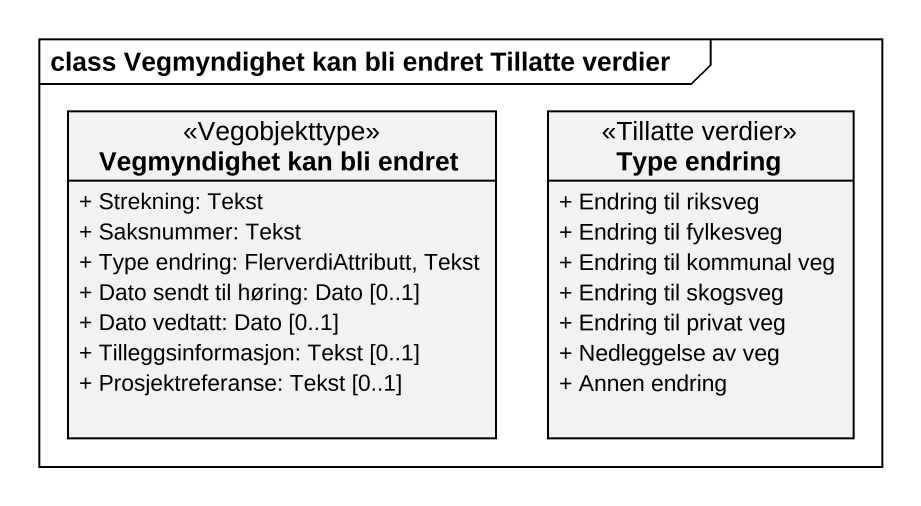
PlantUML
@startuml
mainframe class Vegmyndighet kan bli endret Tillatte verdier
hide circle
hide empty members
skinparam classAttributeIconSize 0
class "Vegmyndighet kan bli endret" as Vegmyndighet_kan_bli_endret <<Vegobjekttype>> {
  + Strekning: Tekst
  + Saksnummer: Tekst
  + Type endring: FlerverdiAttributt, Tekst
  + Dato sendt til høring: Dato [0..1]
  + Dato vedtatt: Dato [0..1]
  + Tilleggsinformasjon: Tekst [0..1]
  + Prosjektreferanse: Tekst [0..1]
}
class "Type endring" as Type_endring <<Tillatte verdier>> {
  + Endring til riksveg
  + Endring til fylkesveg
  + Endring til kommunal veg
  + Endring til skogsveg
  + Endring til privat veg
  + Nedleggelse av veg
  + Annen endring
}
@enduml
